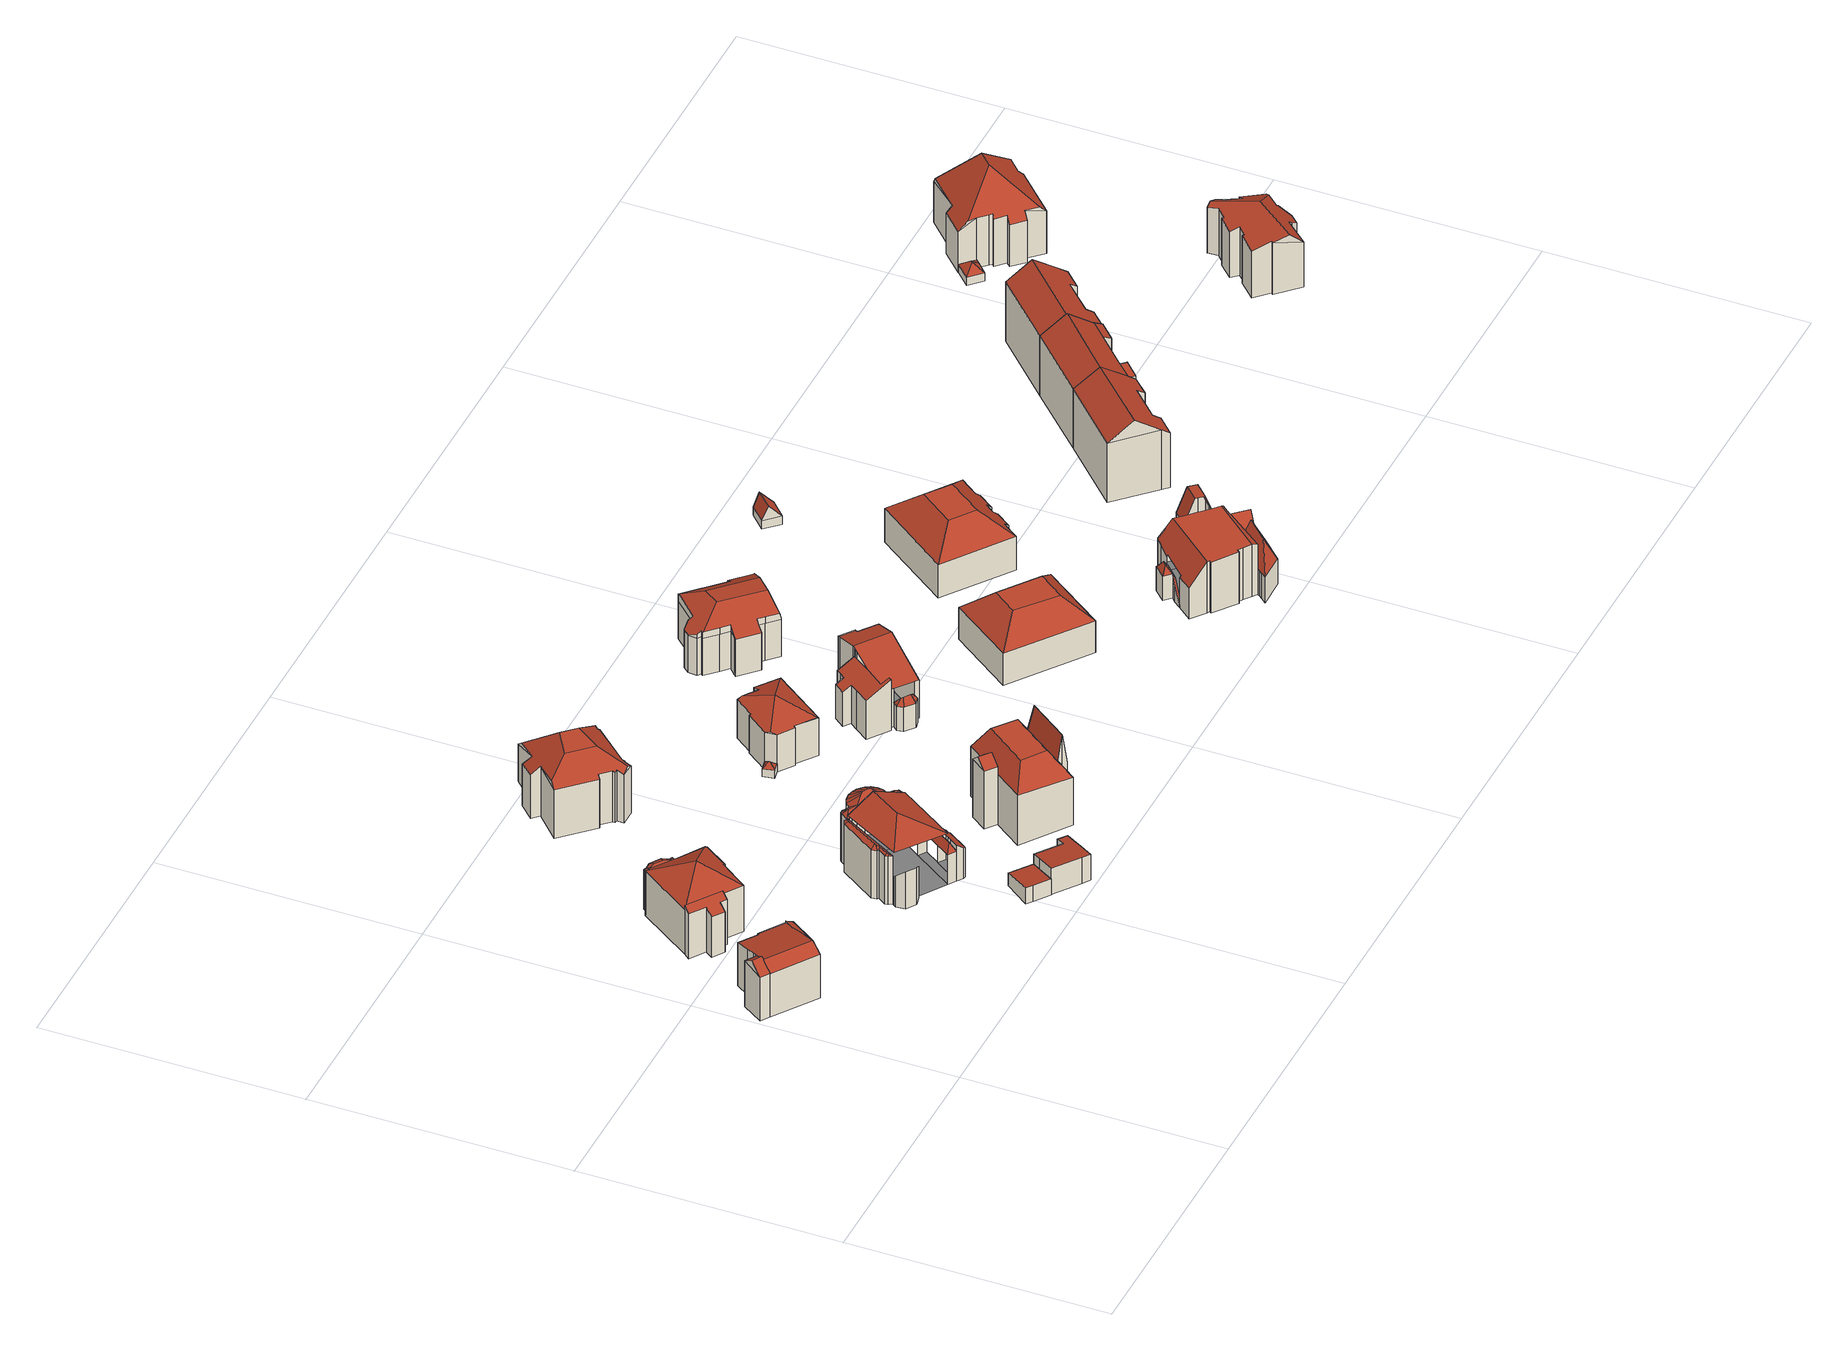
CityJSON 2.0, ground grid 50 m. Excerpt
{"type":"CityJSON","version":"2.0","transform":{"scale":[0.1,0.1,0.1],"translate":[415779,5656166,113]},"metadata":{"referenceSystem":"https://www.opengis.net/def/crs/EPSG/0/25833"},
"CityObjects":{
"building1":{"type":"Building","attributes":{"Gemeindeschluessel":14612000,"Geometrietyp2DReferenz":"3000","function":"31001_9998","roofType":"9999"},"children":["building1-1","building1-2","building1-3"]},
"building1-1":{"type":"BuildingPart","attributes":{"Dachtyp_tdc":"tdcPolyFlatRoof","Dachneigung":28.29,"QualitaetDacherkennung":39,"Geometrietyp2DReferenz":"3000","measuredHeight":9.57,"roofType":"2100"},"parents":["building1"],"geometry":[{"type":"MultiSurface","lod":"2","boundaries":[[[0,1,2,3]],[[4,5,6,7,8]],[[5,0,3,6]],[[5,4,9,1,0]],[[3,2,7,6]]],"semantics":{"surfaces":[{"type":"WallSurface"},{"type":"RoofSurface"},{"type":"GroundSurface"}],"values":[0,0,0,1,2]}}]},
"building1-2":{"type":"BuildingPart","attributes":{"Dachtyp_tdc":"tdcGableRoof","Dachneigung":11.86,"QualitaetDacherkennung":30,"Geometrietyp2DReferenz":"3000","measuredHeight":10.95,"roofType":"3100"},"parents":["building1"],"geometry":[{"type":"MultiSurface","lod":"2","boundaries":[[[10,11,12,13,14]],[[11,15,16,12]],[[15,17,18,16]],[[17,19,20,18]],[[19,21,22,20]],[[21,8,7,22]],[[23,2,1]],[[23,24,25,2]],[[24,26,27,25]],[[26,28,29,27]],[[24,23,9,8,21,19,17,15,11,10,30,31]],[[31,32,33,28,26,24]],[[34,13,12,16,18,20,22,7,2,25,27,29]]],"semantics":{"surfaces":[{"type":"WallSurface"},{"type":"RoofSurface"},{"type":"GroundSurface"}],"values":[0,0,0,0,0,0,0,0,0,0,1,1,2]}}]},
"building1-3":{"type":"BuildingPart","attributes":{"Dachtyp_tdc":"tdcGableRoof","Dachneigung":32.99,"QualitaetDacherkennung":59,"Geometrietyp2DReferenz":"3000","measuredHeight":11.28,"roofType":"3100"},"parents":["building1"],"geometry":[{"type":"MultiSurface","lod":"2","boundaries":[[[35,36,37]],[[36,38,32,31,39,37]],[[14,35,37,39,30]],[[29,40,41,13,34]],[[38,36,40,29,28]],[[36,35,41,40]],[[35,14,13,41]]],"semantics":{"surfaces":[{"type":"WallSurface"},{"type":"RoofSurface"},{"type":"GroundSurface"}],"values":[0,1,1,2,0,0,0]}}]},
"building2":{"type":"Building","attributes":{"Gemeindeschluessel":14612000,"Geometrietyp2DReferenz":"3000","function":"31001_9998","roofType":"9999"},"children":["building2-1","building2-2","building2-3"]},
"building2-1":{"type":"BuildingPart","attributes":{"Dachtyp_tdc":"tdcTentRoof","Dachneigung":30.8,"QualitaetDacherkennung":64,"Geometrietyp2DReferenz":"3000","measuredHeight":13.39,"roofType":"3500"},"parents":["building2"],"geometry":[{"type":"MultiSurface","lod":"2","boundaries":[[[42,43,44,45]],[[43,46,47,44]],[[48,49,50]],[[48,51,52,49]],[[51,53,54,52]],[[53,55,56,54]],[[55,57,58,56]],[[57,59,60,58]],[[59,61,62,60]],[[63,42,45,64]],[[42,63,65]],[[51,48,46,43,42,65]],[[59,57,55,53,51,65]],[[63,61,59,65]],[[45,44,49,52,54,56,58,60,62,64]]],"semantics":{"surfaces":[{"type":"WallSurface"},{"type":"RoofSurface"},{"type":"GroundSurface"}],"values":[0,0,0,0,0,0,0,0,0,0,1,1,1,1,2]}}]},
"building2-2":{"type":"BuildingPart","attributes":{"Dachtyp_tdc":"tdcFreeFormRoof","Dachneigung":26.33,"QualitaetDacherkennung":33,"Geometrietyp2DReferenz":"3000","measuredHeight":9.33,"roofType":"5000"},"parents":["building2"],"geometry":[{"type":"MultiSurface","lod":"2","boundaries":[[[47,66,67,44]],[[66,68,69,67]],[[68,70,71,69]],[[70,72,73,71]],[[72,74,75,73]],[[74,76,77,75]],[[76,78,79,77]],[[78,80,81,79]],[[80,50,49,81]],[[78,76,82,83]],[[76,74,84,82]],[[74,72,70,85,84]],[[70,68,66,85]],[[66,47,85]],[[47,50,86,83,82,84,85]],[[50,80,86]],[[80,78,83,86]],[[44,67,69,71,73,75,77,79,81,49]]],"semantics":{"surfaces":[{"type":"WallSurface"},{"type":"RoofSurface"},{"type":"GroundSurface"}],"values":[0,0,0,0,0,0,0,0,0,1,1,1,1,1,1,1,1,2]}}]},
"building2-3":{"type":"BuildingPart","attributes":{"Dachtyp_tdc":"tdcPolyFlatRoof","Dachneigung":29.77,"QualitaetDacherkennung":48,"Geometrietyp2DReferenz":"3000","measuredHeight":10.54,"roofType":"2100"},"parents":["building2"],"geometry":[{"type":"MultiSurface","lod":"2","boundaries":[[[87,88,89,62,61]],[[88,90,91,89]],[[90,92,93,91]],[[92,94,95,93]],[[94,96,97,95]],[[96,98,99,97]],[[98,100,63,64,99]],[[98,96,94,92,90,88,87,100]],[[64,62,89,91,93,95,97,99]]],"semantics":{"surfaces":[{"type":"WallSurface"},{"type":"RoofSurface"},{"type":"GroundSurface"}],"values":[0,0,0,0,0,0,0,1,2]}}]},
"building3":{"type":"Building","attributes":{"Dachtyp_tdc":"tdcPolyFlatRoof","Gemeindeschluessel":14612000,"Dachneigung":7,"QualitaetDacherkennung":51,"Geometrietyp2DReferenz":"3000","measuredHeight":3.44,"function":"31001_9998","roofType":"2100"},"geometry":[{"type":"Solid","lod":"2","boundaries":[[[[101,102,103,104]],[[102,105,106,103]],[[105,107,108,106]],[[107,109,110,108]],[[109,111,112,110]],[[111,101,104,112]],[[111,109,107,105,102,101]],[[104,103,106,108,110,112]]]],"semantics":{"surfaces":[{"type":"WallSurface"},{"type":"RoofSurface"},{"type":"GroundSurface"}],"values":[[0,0,0,0,0,0,1,2]]}}]},
"building4":{"type":"Building","attributes":{"Gemeindeschluessel":14612000,"Geometrietyp2DReferenz":"3000","function":"31001_9998","roofType":"9999"},"children":["building4-1","building4-2","building4-3","building4-4","building4-5"]},
"building4-1":{"type":"BuildingPart","attributes":{"Dachtyp_tdc":"tdcHipAndGableRoof","Dachneigung":26.79,"QualitaetDacherkennung":44,"Geometrietyp2DReferenz":"3000","measuredHeight":14.14,"roofType":"5000"},"parents":["building4"],"geometry":[{"type":"MultiSurface","lod":"2","boundaries":[[[113,114,115]],[[116,117,118]],[[114,116,118,115]],[[117,113,115,118]],[[119,120,121,122,123,124,125]]],"semantics":{"surfaces":[{"type":"RoofSurface"},{"type":"WallSurface"},{"type":"GroundSurface"}],"values":[0,1,0,0,2]}}]},
"building4-2":{"type":"BuildingPart","attributes":{"Dachtyp_tdc":"tdcPolyFlatRoof","Dachneigung":42.82,"QualitaetDacherkennung":23,"Geometrietyp2DReferenz":"3000","measuredHeight":8.02,"roofType":"2100"},"parents":["building4"],"geometry":[{"type":"MultiSurface","lod":"2","boundaries":[[[126,127,128,129]],[[127,130,123,128]],[[131,132,133,122]],[[132,134,135,133]],[[134,126,129,135]],[[134,132,131,130,127,126]],[[129,128,123,122,133,135]]],"semantics":{"surfaces":[{"type":"WallSurface"},{"type":"RoofSurface"},{"type":"GroundSurface"}],"values":[0,0,0,0,0,1,2]}}]},
"building4-3":{"type":"BuildingPart","attributes":{"Dachtyp_tdc":"tdcFreeFormRoof","Dachneigung":30.92,"QualitaetDacherkennung":14,"Geometrietyp2DReferenz":"3000","measuredHeight":12.22,"roofType":"5000"},"parents":["building4"],"geometry":[{"type":"MultiSurface","lod":"2","boundaries":[[[136,137,138,139]],[[137,140,141,138]],[[140,142,143,141]],[[142,144,145,143]],[[144,146,147,145]],[[146,148,149,147]],[[148,150,151,149]],[[150,152,153,151]],[[152,154,155,153]],[[154,156,157,155]],[[156,158,159,157]],[[158,160,161,159]],[[160,162,163,161]],[[162,164,165,163]],[[164,166,167,165]],[[166,168,169,167]],[[168,170,119,169]],[[171,172,173,124]],[[172,174,175,173]],[[174,176,177,175]],[[176,178,179,177]],[[178,180,181,179]],[[180,182,183,181]],[[182,184,185,183]],[[184,186,187,185]],[[186,188,189,187]],[[188,136,139,189]],[[190,191,186,184]],[[192,193,180,178]],[[194,192,178,176]],[[195,194,176,174]],[[196,195,174,172]],[[196,172,171]],[[197,191,190,198,193,192,194,195,196,171,199]],[[200,201,202,203,204,205,206,207,208,209,210,211,212,213,214,197,199,170]],[[200,170,168]],[[201,200,168,166]],[[202,201,166,164]],[[203,202,164,162]],[[204,203,162,160]],[[205,204,160,158]],[[206,205,158,156]],[[207,206,156,154]],[[208,207,154,152]],[[209,208,152,150]],[[210,209,150,148]],[[211,210,148,146]],[[212,211,146,144]],[[213,212,144,142]],[[142,215,137,216,214,213]],[[217,216,137,136]],[[217,136,188]],[[191,197,214,216,217,188,186]],[[137,215,140]],[[140,215,142]],[[139,138,141,143,145,147,149,151,153,155,157,159,161,163,165,167,169,119,125,124,173,175,177,179,181,183,185,187,189]],[[198,190,184,182]],[[193,198,182,180]]],"semantics":{"surfaces":[{"type":"WallSurface"},{"type":"RoofSurface"},{"type":"GroundSurface"}],"values":[0,0,0,0,0,0,0,0,0,0,0,0,0,0,0,0,0,0,0,0,0,0,0,0,0,0,0,1,1,1,1,1,1,1,1,1,1,1,1,1,1,1,1,1,1,1,1,1,1,1,1,1,1,0,0,2,1,1]}}]},
"building4-4":{"type":"BuildingPart","attributes":{"Dachtyp_tdc":"tdcPolyFlatRoof","Dachneigung":39.74,"QualitaetDacherkennung":52,"Geometrietyp2DReferenz":"3000","measuredHeight":7.76,"roofType":"2100"},"parents":["building4"],"geometry":[{"type":"MultiSurface","lod":"2","boundaries":[[[218,219,220,221]],[[219,222,223,220]],[[222,224,225,226,223]],[[227,228,229,230,231]],[[228,232,233,229]],[[232,234,235,233]],[[234,218,221,235]],[[234,232,228,227,224,222,219,218]],[[221,220,223,226,230,229,233,235]]],"semantics":{"surfaces":[{"type":"WallSurface"},{"type":"RoofSurface"},{"type":"GroundSurface"}],"values":[0,0,0,0,0,0,0,1,2]}}]},
"building4-5":{"type":"BuildingPart","attributes":{"Dachtyp_tdc":"tdcFreeFormRoof","Dachneigung":59.86,"QualitaetDacherkennung":25,"Geometrietyp2DReferenz":"3000","measuredHeight":8.09,"roofType":"5000"},"parents":["building4"],"geometry":[{"type":"MultiSurface","lod":"2","boundaries":[[[120,236,230,226,121]],[[237,238,236,120]],[[225,239,121,226]],[[240,239,225]],[[241,240,225,231,238]],[[241,238,237]],[[240,241,237,239]]],"semantics":{"surfaces":[{"type":"GroundSurface"},{"type":"WallSurface"},{"type":"RoofSurface"}],"values":[0,1,1,2,2,2,2]}}]},
"building5":{"type":"Building","attributes":{"Dachtyp_tdc":"tdcPolyFlatRoof","Gemeindeschluessel":14612000,"Dachneigung":8.5,"QualitaetDacherkennung":60,"Geometrietyp2DReferenz":"3000","measuredHeight":5.65,"function":"31001_9998","roofType":"2100"},"geometry":[{"type":"Solid","lod":"2","boundaries":[[[[242,243,244,245]],[[243,246,247,244]],[[246,248,249,247]],[[248,250,251,249]],[[250,252,253,251]],[[252,254,255,253]],[[254,256,257,255]],[[256,258,259,257]],[[258,260,261,259]],[[260,242,245,261]],[[260,258,256,254,252,250,248,246,243,242]],[[245,244,247,249,251,253,255,257,259,261]]]],"semantics":{"surfaces":[{"type":"WallSurface"},{"type":"RoofSurface"},{"type":"GroundSurface"}],"values":[[0,0,0,0,0,0,0,0,0,0,1,2]]}}]},
"building6":{"type":"Building","attributes":{"Dachtyp_tdc":"tdcFreeFormRoof","Gemeindeschluessel":14612000,"Dachneigung":42.47,"QualitaetDacherkennung":33,"Geometrietyp2DReferenz":"3000","measuredHeight":13.65,"function":"31001_9998","roofType":"5000"},"geometry":[{"type":"Solid","lod":"2","boundaries":[[[[262,263,264,265]],[[263,266,267,264]],[[266,268,269,267]],[[268,270,271,269]],[[270,272,273,271]],[[274,275,276,277]],[[275,278,279,276]],[[278,280,281,279]],[[280,262,265,281]],[[282,283,284,285,286,287,288,289]],[[275,274,290,291,292,282,289,293,294,278]],[[262,280,294,293,295,296,272,270,268,266,263]],[[288,287,297,298,299,300,296,295]],[[293,289,288,295]],[[292,283,282]],[[280,278,294]],[[286,297,287]],[[300,272,296]],[[265,264,267,269,271,273,301,302,303,304,305,306,307,308,309,310,311,277,276,279,281]],[[291,290,311,310]],[[290,274,277,311]],[[272,300,301,273]],[[300,299,302,301]],[[299,298,303,302]],[[298,297,304,303]],[[297,286,305,304]],[[286,285,306,305]],[[285,284,307,306]],[[284,283,308,307]],[[283,292,309,308]],[[292,291,310,309]]]],"semantics":{"surfaces":[{"type":"WallSurface"},{"type":"RoofSurface"},{"type":"GroundSurface"}],"values":[[0,0,0,0,0,0,0,0,0,1,1,1,1,1,0,0,0,0,2,0,0,0,0,0,0,0,0,0,0,0,0]]}}]},
"building7":{"type":"Building","attributes":{"Gemeindeschluessel":14612000,"Geometrietyp2DReferenz":"3000","function":"31001_9998","roofType":"9999"},"children":["building7-1","building7-2","building7-3"]},
"building7-1":{"type":"BuildingPart","attributes":{"Dachtyp_tdc":"tdcCutTentRoof","Dachneigung":56.62,"QualitaetDacherkennung":54,"Geometrietyp2DReferenz":"3000","measuredHeight":14.99,"roofType":"9999"},"parents":["building7"],"geometry":[{"type":"MultiSurface","lod":"2","boundaries":[[[312,313,314,315]],[[313,316,314]],[[317,318,319,320,321]],[[318,322,323,319]],[[322,324,325,323]],[[324,326,325]],[[327,328,329,330]],[[328,331,332,329]],[[331,333,334,332]],[[333,312,315,334]],[[318,317,313,335,336]],[[322,318,336,337]],[[328,327,326,324,322,337,338]],[[313,312,333,331,328,338,335]],[[338,337,336,335]],[[315,314,320,319,323,325,330,329,332,334]]],"semantics":{"surfaces":[{"type":"WallSurface"},{"type":"RoofSurface"},{"type":"GroundSurface"}],"values":[0,0,0,0,0,0,0,0,0,0,1,1,1,1,1,2]}}]},
"building7-2":{"type":"BuildingPart","attributes":{"Dachtyp_tdc":"tdcGableRoof","Dachneigung":39.92,"QualitaetDacherkennung":49,"Geometrietyp2DReferenz":"3000","measuredHeight":14.2,"roofType":"3100"},"parents":["building7"],"geometry":[{"type":"MultiSurface","lod":"2","boundaries":[[[339,340,341,342]],[[340,343,330,341]],[[343,327,330]],[[344,339,342,325,326]],[[344,345,346,339]],[[347,346,345,348]],[[343,348,345,344]],[[340,347,348,343]],[[339,346,347,340]],[[342,341,330,325]]],"semantics":{"surfaces":[{"type":"WallSurface"},{"type":"RoofSurface"},{"type":"GroundSurface"}],"values":[0,0,0,0,1,1,0,0,0,2]}}]},
"building7-3":{"type":"BuildingPart","attributes":{"Dachtyp_tdc":"tdcFreeFormRoof","Dachneigung":81.2,"QualitaetDacherkennung":22,"Geometrietyp2DReferenz":"3000","measuredHeight":15.5,"roofType":"5000"},"parents":["building7"],"geometry":[{"type":"MultiSurface","lod":"2","boundaries":[[[349,350,351,314]],[[350,352,353,351]],[[352,354,355,353]],[[354,356,357,355]],[[356,321,320,357]],[[316,349,314]],[[356,354,352,350,358]],[[350,349,316,358]],[[316,321,356,358]],[[351,353,355,357,320,314]]],"semantics":{"surfaces":[{"type":"WallSurface"},{"type":"RoofSurface"},{"type":"GroundSurface"}],"values":[0,0,0,0,0,0,1,1,1,2]}}]},
"building8":{"type":"Building","attributes":{"Dachtyp_tdc":"tdcFreeFormRoof","Gemeindeschluessel":14612000,"Dachneigung":44.51,"QualitaetDacherkennung":24,"Geometrietyp2DReferenz":"3000","measuredHeight":2.74,"function":"31001_9998","roofType":"5000"},"geometry":[{"type":"Solid","lod":"2","boundaries":[[[[359,360,361,362]],[[360,363,364,361]],[[363,365,366,364]],[[365,359,362,366]],[[367,368,365,363]],[[367,363,360]],[[368,367,360,359]],[[368,359,365]],[[362,361,364,366]]]],"semantics":{"surfaces":[{"type":"WallSurface"},{"type":"RoofSurface"},{"type":"GroundSurface"}],"values":[[0,0,0,0,1,1,1,1,2]]}}]},
"building9":{"type":"Building","attributes":{"Dachtyp_tdc":"tdcFreeFormRoof","Gemeindeschluessel":14612000,"Dachneigung":28.32,"QualitaetDacherkennung":53,"Geometrietyp2DReferenz":"3000","measuredHeight":10.77,"function":"31001_9998","roofType":"5000"},"geometry":[{"type":"Solid","lod":"2","boundaries":[[[[369,370,371,372]],[[370,373,374,371]],[[373,375,376,374]],[[375,377,378,376]],[[377,379,380,378]],[[379,381,382,380]],[[381,383,384,382]],[[383,385,386,384]],[[385,387,388,386]],[[387,389,390,388]],[[389,391,392,390]],[[391,393,394,392]],[[393,395,396,394]],[[395,369,372,396]],[[389,387,397,398]],[[391,398,397,399,395,393]],[[397,400,375,373,370,369,399]],[[387,385,383,381,379,377,400,397]],[[369,395,399]],[[377,375,400]],[[391,389,398]],[[372,371,374,376,378,380,382,384,386,388,390,392,394,396]]]],"semantics":{"surfaces":[{"type":"WallSurface"},{"type":"RoofSurface"},{"type":"GroundSurface"}],"values":[[0,0,0,0,0,0,0,0,0,0,0,0,0,0,1,1,1,1,0,0,0,2]]}}]},
"building10":{"type":"Building","attributes":{"Gemeindeschluessel":14612000,"Geometrietyp2DReferenz":"3000","function":"31001_9998","roofType":"9999"},"children":["building10-1","building10-2","building10-3"]},
"building10-1":{"type":"BuildingPart","attributes":{"Dachtyp_tdc":"tdcPolyFlatRoof","Dachneigung":27.63,"QualitaetDacherkennung":41,"Geometrietyp2DReferenz":"3000","measuredHeight":10.95,"roofType":"2100"},"parents":["building10"],"geometry":[{"type":"MultiSurface","lod":"2","boundaries":[[[401,402,403,404,405]],[[402,406,407,403]],[[406,408,409,407]],[[408,410,411,409]],[[410,412,413,411]],[[412,414,415,413]],[[414,416,417,415]],[[416,418,419,417]],[[418,420,421,419]],[[420,422,423,421]],[[422,424,425,423]],[[422,420,418,416,414,412,410,408,406,402,401,426,427,424]],[[425,428,404,403,407,409,411,413,415,417,419,421,423]]],"semantics":{"surfaces":[{"type":"WallSurface"},{"type":"RoofSurface"},{"type":"GroundSurface"}],"values":[0,0,0,0,0,0,0,0,0,0,0,1,2]}}]},
"building10-2":{"type":"BuildingPart","attributes":{"Dachtyp_tdc":"tdcGableRoof","Dachneigung":22.98,"QualitaetDacherkennung":24,"Geometrietyp2DReferenz":"3000","measuredHeight":12.2,"roofType":"3100"},"parents":["building10"],"geometry":[{"type":"MultiSurface","lod":"2","boundaries":[[[429,430,431,425,424]],[[430,432,433,431]],[[432,434,435,433]],[[434,436,437,435]],[[436,438,439,437]],[[438,440,441,439]],[[440,442,443,441]],[[442,444,445,443]],[[444,446,447,445]],[[446,448,447]],[[442,440,438,436,434,432,430]],[[430,429,427,449,405,450,446,444,442]],[[451,404,428,425,431,433,435,437,439,441,443,445,447]],[[450,405,404,451,452]]],"semantics":{"surfaces":[{"type":"WallSurface"},{"type":"RoofSurface"},{"type":"GroundSurface"}],"values":[0,0,0,0,0,0,0,0,0,0,1,1,2,0]}}]},
"building10-3":{"type":"BuildingPart","attributes":{"Dachtyp_tdc":"tdcFreeFormRoof","Dachneigung":54.37,"QualitaetDacherkennung":12,"Geometrietyp2DReferenz":"3000","measuredHeight":6.66,"roofType":"5000"},"parents":["building10"],"geometry":[{"type":"MultiSurface","lod":"2","boundaries":[[[448,453,454,447]],[[453,455,456,454]],[[455,457,458,456]],[[457,459,460,458]],[[459,452,451,460]],[[461,452,459]],[[462,461,459,457]],[[463,462,457,455]],[[464,463,455,453]],[[464,453,448]],[[461,462,463,464,448,452]],[[447,454,456,458,460,451]]],"semantics":{"surfaces":[{"type":"WallSurface"},{"type":"RoofSurface"},{"type":"GroundSurface"}],"values":[0,0,0,0,0,1,1,1,1,1,1,2]}}]},
"building11":{"type":"Building","attributes":{"Dachtyp_tdc":"tdcFreeFormRoof","Gemeindeschluessel":14612000,"Dachneigung":30.49,"QualitaetDacherkennung":54,"Geometrietyp2DReferenz":"3000","measuredHeight":11.8,"function":"31001_9998","roofType":"5000"},"geometry":[{"type":"Solid","lod":"2","boundaries":[[[[465,466,467,468]],[[469,470,471,472]],[[468,467,473,470,469]],[[474,475,476,477,478,479,480,481,482,483,484,485,486,487,488,489,490,491,492,493,494,495,496]],[[497,498,475,474]],[[498,499,476,475]],[[499,500,477,476]],[[500,501,478,477]],[[501,502,479,478]],[[502,503,480,479]],[[503,504,481,480]],[[504,505,482,481]],[[505,506,483,482]],[[506,507,484,483]],[[507,508,485,484]],[[508,465,486,485]],[[465,468,487,486]],[[468,469,488,487]],[[469,472,489,488]],[[472,509,490,489]],[[509,510,491,490]],[[510,511,492,491]],[[511,512,493,492]],[[512,513,494,493]],[[513,514,495,494]],[[514,515,496,495]],[[515,497,474,496]],[[467,466,516,517,518,519,520,473]],[[471,470,473,520,521,522,523,524]],[[525,526,527,522,521,528,529,530,531,532,515,514]],[[518,533,534,535,536,537,538,539,529,528,519]],[[521,520,519,528]],[[500,539,538,501]],[[499,530,529,539,500]],[[501,538,537,502]],[[502,537,536,503]],[[503,536,535,504]],[[504,535,534,505]],[[505,534,533,506]],[[506,533,518,517,507]],[[497,532,531,498]],[[515,532,497]],[[498,531,530,499]],[[511,527,526,512]],[[510,523,522,527,511]],[[512,526,525,513]],[[513,525,514]],[[509,524,523,510]],[[472,471,524,509]],[[507,517,516,508]],[[508,516,466,465]]]],"semantics":{"surfaces":[{"type":"WallSurface"},{"type":"GroundSurface"},{"type":"RoofSurface"}],"values":[[0,0,0,1,0,0,0,0,0,0,0,0,0,0,0,0,0,0,0,0,0,0,0,0,0,0,0,2,2,2,2,2,0,0,0,0,0,0,0,0,0,0,0,0,0,0,0,0,0,0,0]]}}]},
"building12":{"type":"Building","attributes":{"Dachtyp_tdc":"tdcCutTentRoof","Gemeindeschluessel":14612000,"Dachneigung":44.7,"QualitaetDacherkennung":74,"Geometrietyp2DReferenz":"3000","measuredHeight":11.44,"function":"31001_9998","roofType":"9999"},"geometry":[{"type":"Solid","lod":"2","boundaries":[[[[540,541,542,543]],[[541,544,545,542]],[[544,546,547,545]],[[546,540,543,547]],[[541,540,548,549]],[[544,541,549,550]],[[546,544,550,551]],[[540,546,551,548]],[[551,550,549,548]],[[543,542,545,547]]]],"semantics":{"surfaces":[{"type":"WallSurface"},{"type":"RoofSurface"},{"type":"GroundSurface"}],"values":[[0,0,0,0,1,1,1,1,1,2]]}}]},
"building13":{"type":"Building","attributes":{"Gemeindeschluessel":14612000,"Geometrietyp2DReferenz":"3000","function":"31001_9998","roofType":"9999"},"children":["building13-1","building13-2","building13-3","building13-4","building13-5","building13-6"]},
"building13-1":{"type":"BuildingPart","attributes":{"Dachtyp_tdc":"tdcFreeFormRoof","Dachneigung":58.84,"QualitaetDacherkennung":11,"Geometrietyp2DReferenz":"3000","measuredHeight":6.74,"roofType":"5000"},"parents":["building13"],"geometry":[{"type":"MultiSurface","lod":"2","boundaries":[[[552,553,554,555]],[[553,556,557,554]],[[556,558,559,557]],[[558,560,561,559]],[[560,562,563,561]],[[562,564,565,563]],[[564,566,567,565]],[[566,564,562,568]],[[562,560,569,568]],[[560,558,569]],[[558,556,553,552,570]],[[558,570,571,566,568,569]],[[572,555,554,557,559,561,563,565,567,573]]],"semantics":{"surfaces":[{"type":"WallSurface"},{"type":"RoofSurface"},{"type":"GroundSurface"}],"values":[0,0,0,0,0,0,0,1,1,1,1,1,2]}}]},
"building13-2":{"type":"BuildingPart","attributes":{"Dachtyp_tdc":"tdcCutGableRoof","Dachneigung":2.07,"QualitaetDacherkennung":43,"Geometrietyp2DReferenz":"3000","measuredHeight":11.25,"roofType":"9999"},"parents":["building13"],"geometry":[{"type":"MultiSurface","lod":"2","boundaries":[[[574,575,576,577,578]],[[575,579,580,576]],[[579,581,582,580]],[[581,583,584,582]],[[583,585,586,584]],[[585,587,588,586]],[[587,589,590,588]],[[589,591,592,590]],[[591,593,554,592]],[[593,594,552,555,554]],[[595,596,597,567]],[[596,598,599,597]],[[598,600,601,599]],[[600,602,601]],[[603,600,598,596,595,604,594,593,591,589]],[[575,574,605,606,607,608]],[[589,587,585,583,581,579,575,608,609,610,611,612,613,603]],[[614,615,616,577,576,580,582,584,586,588,590,592,554,555,572,573,567,597,599,601,617,618,619,620,621]]],"semantics":{"surfaces":[{"type":"WallSurface"},{"type":"RoofSurface"},{"type":"GroundSurface"}],"values":[0,0,0,0,0,0,0,0,0,0,0,0,0,0,1,1,1,2]}}]},
"building13-3":{"type":"BuildingPart","attributes":{"Dachtyp_tdc":"tdcPolyFlatRoof","Dachneigung":35.88,"QualitaetDacherkennung":21,"Geometrietyp2DReferenz":"3000","measuredHeight":7.26,"roofType":"2100"},"parents":["building13"],"geometry":[{"type":"MultiSurface","lod":"2","boundaries":[[[602,622,623,601]],[[622,624,625,623]],[[626,624,622,602,627]],[[601,623,625,618,617]]],"semantics":{"surfaces":[{"type":"WallSurface"},{"type":"RoofSurface"},{"type":"GroundSurface"}],"values":[0,0,1,2]}}]},
"building13-4":{"type":"BuildingPart","attributes":{"Dachtyp_tdc":"tdcCutGableRoof","Dachneigung":69.17,"QualitaetDacherkennung":43,"Geometrietyp2DReferenz":"3000","measuredHeight":14.21,"roofType":"9999"},"parents":["building13"],"geometry":[{"type":"MultiSurface","lod":"2","boundaries":[[[628,629,630,625,624]],[[629,631,632,630]],[[631,633,634,632]],[[633,635,636,634]],[[637,609,638,639,640,641,642,643,635,633]],[[631,629,628,644,612,645]],[[633,631,645,637]],[[636,646,647,648,649,614,621,620,619,618,625,630,632,634]],[[635,643,646,636]],[[643,642,647,646]],[[642,641,648,647]],[[641,640,649,648]],[[640,639,614,649]]],"semantics":{"surfaces":[{"type":"WallSurface"},{"type":"RoofSurface"},{"type":"GroundSurface"}],"values":[0,0,0,0,1,1,1,2,0,0,0,0,0]}}]},
"building13-5":{"type":"BuildingPart","attributes":{"Dachtyp_tdc":"tdcGableRoof","Dachneigung":54.92,"QualitaetDacherkennung":46,"Geometrietyp2DReferenz":"3000","measuredHeight":11.06,"roofType":"3100"},"parents":["building13"],"geometry":[{"type":"MultiSurface","lod":"2","boundaries":[[[650,651,652,653]],[[651,654,655,652]],[[654,656,657,655]],[[656,658,659,657]],[[658,660,661,659]],[[660,662,663,661]],[[664,665,649,614]],[[665,650,653,649]],[[605,666,667,668,662,660]],[[660,658,656,654,651,650,665,664,606,605]],[[653,652,655,657,659,661,663,669,616,615,614,649]]],"semantics":{"surfaces":[{"type":"WallSurface"},{"type":"RoofSurface"},{"type":"GroundSurface"}],"values":[0,0,0,0,0,0,0,0,1,1,2]}}]},
"building13-6":{"type":"BuildingPart","attributes":{"Dachtyp_tdc":"tdcFreeFormRoof","Dachneigung":62.76,"QualitaetDacherkennung":11,"Geometrietyp2DReferenz":"3000","measuredHeight":9.9,"roofType":"5000"},"parents":["building13"],"geometry":[{"type":"MultiSurface","lod":"2","boundaries":[[[670,671,672,673]],[[671,674,675,672]],[[674,676,677,675]],[[676,578,577,677]],[[678,679,680,663,662]],[[679,670,673,680]],[[681,667,682,578,676,674,671,683]],[[671,670,683]],[[670,679,678,681,683]],[[673,672,675,677,577,616,669,663,680]]],"semantics":{"surfaces":[{"type":"WallSurface"},{"type":"RoofSurface"},{"type":"GroundSurface"}],"values":[0,0,0,0,0,0,1,1,1,2]}}]},
"building14":{"type":"Building","attributes":{"Dachtyp_tdc":"tdcCutTentRoof","Gemeindeschluessel":14612000,"Dachneigung":41.71,"QualitaetDacherkennung":53,"Geometrietyp2DReferenz":"3000","measuredHeight":11.57,"function":"31001_9998","roofType":"9999"},"geometry":[{"type":"Solid","lod":"2","boundaries":[[[[684,685,686,687]],[[685,688,689,686]],[[688,690,691,689]],[[690,692,693,691]],[[692,694,695,693]],[[694,696,697,695]],[[696,698,699,697]],[[698,700,701,699]],[[700,702,703,701]],[[702,704,705,703]],[[704,706,707,705]],[[706,684,687,707]],[[684,706,708,709]],[[685,684,709,710]],[[704,702,700,698,696,694,692,690,688,685,710,711]],[[706,704,711,708]],[[711,710,709,708]],[[687,686,689,691,693,695,697,699,701,703,705,707]]]],"semantics":{"surfaces":[{"type":"WallSurface"},{"type":"RoofSurface"},{"type":"GroundSurface"}],"values":[[0,0,0,0,0,0,0,0,0,0,0,0,1,1,1,1,1,2]]}}]},
"building15":{"type":"Building","attributes":{"Dachtyp_tdc":"tdcGableRoof","Gemeindeschluessel":14612000,"Dachneigung":47.18,"QualitaetDacherkennung":12,"Geometrietyp2DReferenz":"3000","measuredHeight":4.56,"function":"31001_9998","roofType":"3100"},"geometry":[{"type":"Solid","lod":"2","boundaries":[[[[712,713,714,715]],[[713,716,717,714]],[[716,718,719,717]],[[718,712,715,719]],[[716,713,720]],[[712,718,721]],[[713,712,721,720]],[[718,716,720,721]],[[715,714,717,719]]]],"semantics":{"surfaces":[{"type":"WallSurface"},{"type":"RoofSurface"},{"type":"GroundSurface"}],"values":[[0,0,0,0,0,0,1,1,2]]}}]},
"building16":{"type":"Building","attributes":{"Dachtyp_tdc":"tdcFreeFormRoof","Gemeindeschluessel":14612000,"Dachneigung":34.33,"QualitaetDacherkennung":74,"Geometrietyp2DReferenz":"3000","measuredHeight":16.24,"function":"31001_9998","roofType":"5000"},"geometry":[{"type":"Solid","lod":"2","boundaries":[[[[722,723,724,725]],[[723,726,727,724]],[[726,728,729,727]],[[728,730,731,729]],[[730,732,733,731]],[[732,734,735,733]],[[734,736,737,735]],[[736,738,739,737]],[[738,740,741,739]],[[740,722,725,741]],[[738,736,734,742,743,728,726,723,722,740]],[[743,742,732,730]],[[730,728,743]],[[734,732,742]],[[725,724,727,729,731,733,735,737,739,741]]]],"semantics":{"surfaces":[{"type":"WallSurface"},{"type":"RoofSurface"},{"type":"GroundSurface"}],"values":[[0,0,0,0,0,0,0,0,0,0,1,1,0,0,2]]}}]},
"building17":{"type":"Building","attributes":{"Gemeindeschluessel":14612000,"Geometrietyp2DReferenz":"3000","function":"31001_9998","roofType":"9999"},"children":["building17-1","building17-2","building17-3"]},
"building17-1":{"type":"BuildingPart","attributes":{"Dachtyp_tdc":"tdcPolyFlatRoof","Dachneigung":0,"QualitaetDacherkennung":43,"Geometrietyp2DReferenz":"3000","measuredHeight":12.38,"roofType":"1000"},"parents":["building17"],"geometry":[{"type":"MultiSurface","lod":"2","boundaries":[[[744,745,737,746]],[[745,747,735,737]],[[748,744,746,749]],[[748,747,745,744]],[[746,737,735,749]]],"semantics":{"surfaces":[{"type":"WallSurface"},{"type":"RoofSurface"},{"type":"GroundSurface"}],"values":[0,0,0,1,2]}}]},
"building17-2":{"type":"BuildingPart","attributes":{"Dachtyp_tdc":"tdcGableRoof","Dachneigung":35.33,"QualitaetDacherkennung":80,"Geometrietyp2DReferenz":"3000","measuredHeight":16.31,"roofType":"3100"},"parents":["building17"],"geometry":[{"type":"MultiSurface","lod":"2","boundaries":[[[750,751,752,753]],[[754,755,749,756]],[[755,748,749]],[[734,732,733,735,747]],[[732,750,753,733]],[[732,742,757,750]],[[755,754,751,757,742,734]],[[750,757,751]],[[734,742,732]],[[753,752,756,749,735,733]]],"semantics":{"surfaces":[{"type":"WallSurface"},{"type":"RoofSurface"},{"type":"GroundSurface"}],"values":[0,0,0,0,0,1,1,0,0,2]}}]},
"building17-3":{"type":"BuildingPart","attributes":{"Dachtyp_tdc":"tdcPolyFlatRoof","Dachneigung":26.91,"QualitaetDacherkennung":37,"Geometrietyp2DReferenz":"3000","measuredHeight":12.92,"roofType":"2100"},"parents":["building17"],"geometry":[{"type":"MultiSurface","lod":"2","boundaries":[[[758,759,760,752,751]],[[759,761,762,760]],[[761,763,754,756,762]],[[761,759,758,763]],[[756,752,760,762]]],"semantics":{"surfaces":[{"type":"WallSurface"},{"type":"RoofSurface"},{"type":"GroundSurface"}],"values":[0,0,0,1,2]}}]},
"building18":{"type":"Building","attributes":{"Dachtyp_tdc":"tdcFreeFormRoof","Gemeindeschluessel":14612000,"Dachneigung":33.92,"QualitaetDacherkennung":72,"Geometrietyp2DReferenz":"3000","measuredHeight":16.3,"function":"31001_9998","roofType":"5000"},"geometry":[{"type":"Solid","lod":"2","boundaries":[[[[764,765,766,767]],[[765,768,769,766]],[[768,770,771,769]],[[770,772,773,771]],[[772,774,760,773]],[[774,751,752,760]],[[751,750,753,752]],[[750,775,776,753]],[[775,777,778,776]],[[777,764,767,778]],[[779,780,775,750]],[[768,765,764,777,780,779,751,774,772,770]],[[777,775,780]],[[750,751,779]],[[767,766,769,771,773,760,752,753,776,778]]]],"semantics":{"surfaces":[{"type":"WallSurface"},{"type":"RoofSurface"},{"type":"GroundSurface"}],"values":[[0,0,0,0,0,0,0,0,0,0,1,1,0,0,2]]}}]},
"building19":{"type":"Building","attributes":{"Dachtyp_tdc":"tdcFreeFormRoof","Gemeindeschluessel":14612000,"Dachneigung":41.73,"QualitaetDacherkennung":19,"Geometrietyp2DReferenz":"3000","measuredHeight":3.21,"function":"31001_9998","roofType":"5000"},"geometry":[{"type":"Solid","lod":"2","boundaries":[[[[781,782,783,784]],[[782,785,786,783]],[[785,787,788,786]],[[787,789,790,788]],[[789,781,784,790]],[[791,789,787]],[[792,785,782]],[[791,785,792]],[[785,791,787]],[[792,782,781]],[[791,792,781,789]],[[784,783,786,788,790]]]],"semantics":{"surfaces":[{"type":"WallSurface"},{"type":"RoofSurface"},{"type":"GroundSurface"}],"values":[[0,0,0,0,0,1,1,1,1,1,1,2]]}}]},
"building20":{"type":"Building","attributes":{"Dachtyp_tdc":"tdcFreeFormRoof","Gemeindeschluessel":14612000,"Dachneigung":16.65,"QualitaetDacherkennung":11,"Geometrietyp2DReferenz":"3000","measuredHeight":12.1,"function":"31001_9998","roofType":"5000"},"geometry":[{"type":"Solid","lod":"2","boundaries":[[[[793,794,795,796]],[[794,797,798,795]],[[797,799,800,798]],[[799,801,802,800]],[[801,803,804,802]],[[803,805,806,804]],[[805,807,808,806]],[[807,809,810,808]],[[809,811,812,810]],[[811,813,814,812]],[[813,815,816,814]],[[815,817,818,816]],[[817,819,820,818]],[[819,821,822,820]],[[821,823,824,822]],[[823,825,826,824]],[[825,827,828,826]],[[827,829,830,828]],[[829,831,832,830]],[[831,833,834,832]],[[833,835,836,834]],[[835,837,838,836]],[[837,839,840,838]],[[839,793,796,840]],[[841,823,821,819,817,815,813,842,843]],[[809,807,805,803,801,799,797,794,793,839,844,843,842,811]],[[825,841,843,844,837,835,833,831,829,827]],[[813,811,842]],[[839,837,844]],[[796,795,798,800,802,804,806,808,810,812,814,816,818,820,822,824,826,828,830,832,834,836,838,840]],[[825,823,841]]]],"semantics":{"surfaces":[{"type":"WallSurface"},{"type":"RoofSurface"},{"type":"GroundSurface"}],"values":[[0,0,0,0,0,0,0,0,0,0,0,0,0,0,0,0,0,0,0,0,0,0,0,0,1,1,1,0,0,2,0]]}}]},
"building21":{"type":"Building","attributes":{"Dachtyp_tdc":"tdcFreeFormRoof","Gemeindeschluessel":14612000,"Dachneigung":44.19,"QualitaetDacherkennung":42,"Geometrietyp2DReferenz":"3000","measuredHeight":17.14,"function":"31001_9998","roofType":"5000"},"geometry":[{"type":"Solid","lod":"2","boundaries":[[[[845,846,847,848]],[[846,849,850,847]],[[849,851,852,850]],[[851,853,854,852]],[[853,855,856,854]],[[855,857,858,856]],[[857,859,860,858]],[[859,861,862,860]],[[861,863,864,862]],[[863,865,866,864]],[[865,867,868,866]],[[867,869,870,868]],[[869,871,872,870]],[[871,873,874,872]],[[873,875,876,874]],[[875,877,878,876]],[[877,879,880,878]],[[879,881,882,880]],[[881,845,848,882]],[[845,881,879,877,883,884,885,853,851,849,846]],[[886,869,867,865,863,861,887,888]],[[888,884,883,875,873,871,886]],[[884,888,887,859,857,855,885]],[[861,859,887]],[[855,853,885]],[[877,875,883]],[[871,869,886]],[[848,847,850,852,854,856,858,860,862,864,866,868,870,872,874,876,878,880,882]]]],"semantics":{"surfaces":[{"type":"WallSurface"},{"type":"RoofSurface"},{"type":"GroundSurface"}],"values":[[0,0,0,0,0,0,0,0,0,0,0,0,0,0,0,0,0,0,0,1,1,1,1,0,0,0,0,2]]}}]}
},
"vertices":[
[142,337,99],[130,345,107],[130,345,11],[142,337,11],[163,394,107],[175,386,99],[175,386,11],[163,394,11],[163,394,103],[152,378,107],
[48,401,115],[51,405,114],[51,405,11],[48,401,11],[48,401,110],[61,421,110],[61,421,11],[79,447,104],[79,447,11],[114,423,104],[114,423,11],[116,426,103],[116,426,11],[130,345,115],[115,323,121],[115,323,11],[103,304,105],[103,304,11],[20,361,105],[20,361,11],[41,392,118],[33,379,121],[31,377,119],[21,362,106],[33,379,11],
[30,413,110],[3,372,106],[18,395,124],[20,361,106],[36,384,124],[3,372,11],[30,413,11],
[192,668,109],[198,664,109],[198,664,13],[192,668,13],[198,664,110],[198,664,100],[245,631,111],[245,631,13],[245,631,100],[290,599,113],[290,599,13],[293,597,111],[293,597,13],[260,549,111],[260,549,13],[257,551,113],[257,551,13],[218,496,113],[218,496,13],[183,520,112],[183,520,13],[120,564,109],[120,564,13],[207,580,147],
[206,676,100],[206,676,13],[207,678,99],[207,678,13],[211,675,100],[211,675,13],[223,675,100],[223,675,13],[225,675,100],[225,675,13],[246,662,100],[246,662,13],[250,648,100],[250,648,13],[255,645,100],[255,645,13],[235,653,106],[242,643,104],[221,663,106],[210,666,104],[243,643,104],
[183,520,118],[174,508,110],[174,508,13],[162,516,110],[162,516,13],[153,503,100],[153,503,13],[130,518,100],[130,518,13],[140,532,110],[140,532,13],[111,552,110],[111,552,13],[120,564,118],
[513,52,53],[484,73,53],[484,73,19],[513,52,19],[473,82,53],[473,82,19],[508,130,46],[508,130,19],[548,100,46],[548,100,19],[537,85,48],[537,85,19],
[394,293,121],[484,232,117],[466,318,147],[562,346,114],[461,408,118],[506,380,147],[562,346,6],[538,311,6],[484,232,6],[432,267,6],[394,293,6],[397,297,6],[461,408,6],
[394,271,86],[392,289,73],[392,289,6],[394,271,6],[394,293,69],[432,267,69],[430,263,74],[430,263,6],[412,259,85],[412,259,6],
[473,426,110],[479,426,110],[479,426,6],[473,426,6],[490,418,110],[490,418,6],[492,420,110],[492,420,6],[499,427,110],[499,427,6],[510,432,110],[510,432,6],[522,434,110],[522,434,6],[533,432,110],[533,432,6],[543,427,110],[543,427,6],[554,417,110],[554,417,6],[559,408,110],[559,408,6],[561,397,110],[561,397,6],[560,386,110],[560,386,6],[554,375,110],[554,375,6],[565,367,110],[565,367,6],[569,360,110],[569,360,6],[567,353,110],[567,353,6],[562,346,110],[397,297,110],[393,303,110],[393,303,6],[392,309,110],[392,309,6],[403,325,110],[403,325,6],[400,327,110],[400,327,6],[398,337,110],[398,337,6],[446,408,110],[446,408,6],[455,412,110],[455,412,6],[459,409,110],[459,409,6],[469,423,110],[469,423,6],[455,406,113],[460,408,111],[407,333,116],[408,335,116],[409,327,113],[397,308,113],[396,304,113],[461,409,111],[450,402,114],[461,408,110],[561,355,114],[559,359,116],[557,361,116],[540,372,117],[534,394,126],[534,396,127],[532,398,127],[531,399,128],[526,403,128],[523,404,128],[521,405,128],[518,406,127],[514,406,126],[494,404,118],[477,413,118],[490,418,111],[477,415,117],[476,416,116],
[522,217,65],[515,213,69],[515,213,6],[522,217,6],[510,214,72],[510,214,6],[499,222,83],[499,222,70],[499,222,6],[533,272,83],[546,263,70],[546,263,6],[533,272,6],[533,272,70],[547,259,67],[547,259,6],[547,255,66],[547,255,6],
[553,301,6],[538,311,70],[553,301,70],[484,232,70],[497,235,87],[540,299,86],
[537,85,70],[548,100,67],[548,100,20],[537,85,20],[595,65,67],[595,65,20],[606,81,64],[606,81,20],[622,69,64],[622,69,20],[611,54,67],[611,54,20],[601,40,70],[601,40,20],[576,6,76],[576,6,20],[562,16,76],[562,16,20],[513,52,76],[513,52,20],
[414,818,122],[409,818,120],[409,818,12],[414,818,12],[409,823,122],[409,823,12],[391,842,122],[391,842,12],[385,837,117],[385,837,12],[327,896,117],[327,896,12],[450,818,116],[446,818,119],[446,818,12],[450,818,12],[445,804,113],[445,804,12],[414,804,116],[414,804,12],[534,910,104],[544,919,92],[507,956,92],[487,977,92],[449,1016,92],[438,1005,106],[441,936,148],[466,910,148],[450,824,118],[528,899,103],[526,902,106],[432,862,148],[430,804,123],[391,904,148],[338,906,126],[402,970,113],[390,983,101],[362,955,106],[375,942,119],[375,942,12],[362,955,12],[390,983,12],[402,970,12],[449,1016,12],[487,977,12],[507,956,12],[544,919,12],[526,902,12],[528,899,12],[450,824,12],
[804,226,114],[803,224,119],[803,224,16],[804,226,16],[803,224,107],[741,140,119],[709,96,119],[709,96,16],[741,140,16],[741,140,107],[620,161,124],[620,161,16],[660,215,124],[660,215,16],[660,215,123],[684,248,123],[714,289,123],[714,289,16],[684,248,16],[758,256,122],[758,256,16],[760,259,115],[760,259,16],[765,224,165],[706,143,165],[662,173,166],[723,256,166],
[639,231,140],[662,263,140],[662,263,16],[639,231,16],[684,248,140],[660,215,140],[672,232,158],[651,248,158],[662,263,141],[684,248,141],
[803,224,106],[819,212,107],[819,212,16],[790,173,107],[790,173,16],[757,128,107],[757,128,16],[749,134,171],[749,134,16],[805,210,171],
[625,615,33],[621,637,33],[621,637,16],[625,615,16],[642,641,33],[642,641,16],[644,619,33],[644,619,16],[633,629,43],[633,626,43],
[642,641,96],[674,684,96],[674,684,15],[642,641,15],[677,682,98],[677,682,15],[704,719,98],[704,719,15],[717,709,103],[717,709,15],[732,698,103],[732,698,15],[738,694,103],[738,694,15],[746,705,97],[746,705,15],[749,708,96],[749,708,15],[791,676,96],[791,676,15],[715,572,96],[715,572,15],[676,601,98],[676,601,15],[673,598,96],[673,598,15],[644,619,96],[644,619,15],[712,652,123],[713,574,98],[643,630,99],[711,713,103],
[833,492,123],[829,487,123],[829,487,14],[833,492,14],[833,492,96],[789,516,97],[789,516,14],[808,542,97],[808,542,14],[819,557,97],[819,557,14],[806,567,88],[806,567,14],[821,587,88],[821,587,14],[824,584,91],[824,584,14],[834,577,97],[834,577,14],[841,586,97],[841,586,14],[847,595,97],[847,595,14],[874,575,115],[874,575,14],[820,502,115],[846,536,115],[820,502,14],
[874,575,135],[875,577,136],[875,577,14],[902,613,124],[902,613,14],[905,618,123],[905,618,14],[932,598,123],[932,598,14],[928,593,124],[928,593,14],[962,568,124],[962,568,14],[936,532,136],[936,532,14],[880,457,96],[880,457,14],[873,462,96],[873,462,14],[873,462,66],[820,502,96],[841,487,96],[841,487,14],[841,487,66],
[867,454,66],[867,454,14],[854,451,66],[854,451,14],[835,466,66],[835,466,14],[833,478,66],[833,478,14],[842,475,78],[844,471,80],[856,462,80],[862,461,77],
[1001,866,91],[1001,866,98],[1036,831,98],[1036,831,91],[1030,825,91],[1030,825,98],[1005,800,97],[1005,800,91],[1036,831,99],[869,796,11],[881,808,11],[866,822,11],[844,844,11],[847,848,11],[841,853,11],[842,870,11],[852,882,11],[870,882,11],[876,876,11],[922,923,11],[990,855,11],[1001,866,11],[1036,831,11],[1030,825,11],[1005,800,11],[995,790,11],[946,742,11],[925,763,11],[914,774,11],[907,767,11],[898,758,11],[864,791,11],[869,796,91],[881,808,91],[866,822,91],[844,844,91],[847,848,91],[841,853,91],[842,870,91],[852,882,91],[870,882,91],[876,876,91],[922,923,91],[990,855,91],[995,790,91],[946,742,91],[925,763,91],[914,774,91],[907,767,91],[898,758,91],[864,791,91],[990,855,108],[922,923,108],[921,921,109],[925,874,127],[996,804,127],[968,777,129],[944,744,105],[946,742,93],[995,790,96],[907,767,99],[914,774,105],[925,763,105],[902,843,129],[845,843,105],[866,822,105],[881,808,105],[869,796,95],[876,876,106],[870,882,101],[852,882,94],[842,870,94],[841,853,99],[847,848,104],[844,844,104],
[1017,360,85],[1105,481,85],[1105,481,16],[1017,360,16],[1252,373,84],[1252,373,16],[1164,252,84],[1164,252,16],[1081,370,130],[1115,416,130],[1192,363,127],[1155,313,127],
[1333,166,24],[1331,168,24],[1331,168,20],[1333,166,20],[1342,182,53],[1342,182,20],[1350,189,72],[1350,189,20],[1337,202,72],[1337,202,20],[1358,223,72],[1358,223,20],[1361,219,72],[1361,219,20],[1371,209,72],[1371,209,20],[1358,209,88],[1350,202,88],[1350,184,66],[1373,208,69],[1350,184,20],[1373,208,20],
[1417,60,128],[1408,66,133],[1408,66,20],[1417,60,20],[1417,60,75],[1394,77,132],[1394,77,20],[1385,83,132],[1385,83,20],[1381,79,132],[1381,79,20],[1338,112,130],[1338,112,20],[1341,116,130],[1341,116,20],[1336,119,130],[1336,119,20],[1308,140,86],[1308,140,20],[1331,168,84],[1333,166,88],[1371,209,89],[1391,228,93],[1391,228,20],[1404,240,96],[1404,240,20],[1413,230,113],[1413,230,20],[1413,230,93],[1423,221,130],[1373,208,92],[1473,135,131],[1473,136,131],[1487,154,132],[1485,156,133],[1472,170,132],[1464,178,132],[1451,192,131],[1442,201,131],[1437,206,130],[1487,154,20],[1473,135,20],[1459,117,20],[1423,221,20],[1437,206,20],[1451,192,20],[1464,178,20],[1485,156,20],
[1430,246,76],[1430,246,20],[1454,223,76],[1454,223,20],[1437,206,93],[1423,221,93],
[1454,223,112],[1463,231,112],[1463,231,20],[1476,217,163],[1476,217,20],[1490,203,162],[1490,203,20],[1499,193,124],[1499,193,20],[1464,178,162],[1485,156,82],[1487,154,74],[1487,155,74],[1475,167,121],[1487,179,122],[1491,183,123],[1437,206,110],[1451,192,163],[1491,183,20],[1487,179,20],[1475,167,20],[1487,155,20],
[1491,151,97],[1508,133,97],[1508,133,20],[1491,151,20],[1512,129,96],[1512,129,20],[1506,122,110],[1506,122,20],[1510,118,110],[1510,118,20],[1499,108,131],[1499,108,20],[1483,93,100],[1483,93,20],[1487,154,98],[1487,155,97],[1459,117,99],[1468,108,100],[1478,98,100],[1478,98,20],
[1457,40,75],[1401,39,75],[1401,39,20],[1457,40,20],[1409,49,75],[1409,49,20],[1414,55,75],[1414,55,20],[1483,93,111],[1496,80,75],[1496,80,20],[1478,98,126],[1459,117,75],[1447,63,119],
[1304,705,87],[1429,614,87],[1429,614,15],[1304,705,15],[1404,580,87],[1404,580,15],[1412,574,78],[1412,574,15],[1390,543,78],[1390,543,15],[1382,549,87],[1382,549,15],[1369,532,87],[1369,532,15],[1377,526,78],[1377,526,15],[1355,496,78],[1355,496,15],[1347,502,87],[1347,502,15],[1322,468,87],[1322,468,15],[1197,559,87],[1197,559,15],[1265,570,131],[1314,637,131],[1360,603,131],[1311,536,131],
[1259,914,27],[1289,943,27],[1289,943,10],[1259,914,10],[1315,916,28],[1315,916,10],[1285,887,28],[1285,887,10],[1297,935,56],[1267,905,56],
[1655,359,146],[1666,348,135],[1666,348,17],[1655,359,17],[1634,317,135],[1634,317,17],[1623,328,146],[1623,328,17],[1553,399,145],[1553,399,17],[1668,512,145],[1668,512,17],[1738,441,145],[1738,441,17],[1748,430,135],[1748,430,17],[1718,400,135],[1718,400,17],[1707,411,145],[1707,411,17],[1702,476,180],[1588,363,180],
[1778,459,141],[1748,430,141],[1778,459,17],[1738,441,141],[1767,470,141],[1767,470,17],
[1780,623,145],[1850,552,145],[1850,552,17],[1780,623,17],[1820,522,145],[1767,470,145],[1820,522,17],[1815,587,180],
[1850,552,146],[1861,541,139],[1861,541,17],[1830,511,139],[1830,511,17],[1820,522,146],
[1974,655,136],[1943,624,136],[1943,624,17],[1974,655,17],[1933,634,145],[1933,634,17],[1880,581,145],[1880,581,17],[1890,570,135],[1890,570,17],[1861,541,135],[1895,736,145],[1895,736,17],[1965,665,145],[1965,665,17],[1814,588,180],[1929,701,180],
[2042,888,31],[2066,864,31],[2066,864,14],[2042,888,14],[2059,857,31],[2059,857,14],[2038,837,31],[2038,837,14],[2014,860,31],[2014,860,14],[2038,860,46],[2042,864,46],
[2200,373,127],[2174,399,116],[2174,399,15],[2200,373,15],[2206,431,118],[2206,431,15],[2209,428,119],[2209,428,15],[2224,443,119],[2224,443,15],[2211,456,114],[2211,456,15],[2238,483,115],[2238,483,15],[2241,480,117],[2241,480,15],[2260,498,117],[2260,498,15],[2259,519,113],[2259,519,15],[2291,518,108],[2291,518,15],[2291,498,114],[2291,498,15],[2298,491,112],[2298,491,15],[2313,475,108],[2313,475,15],[2326,488,98],[2326,488,15],[2361,453,90],[2361,453,15],[2328,420,100],[2328,420,15],[2331,418,97],[2331,418,15],[2331,393,83],[2331,393,15],[2312,375,86],[2312,375,15],[2291,375,101],[2291,375,15],[2287,380,106],[2287,380,15],[2237,330,113],[2237,330,15],[2197,370,127],[2197,370,15],[2352,445,97],[2273,519,117],[2284,431,136],[2218,348,136],
[2100,822,116],[2082,839,115],[2082,839,13],[2100,822,13],[2086,843,122],[2086,843,13],[2082,848,121],[2082,848,13],[2066,864,121],[2066,864,13],[2042,888,101],[2042,888,13],[2082,928,101],[2082,928,13],[2090,920,114],[2090,920,13],[2154,982,101],[2154,982,13],[2193,942,103],[2193,942,13],[2218,917,104],[2218,917,13],[2243,893,105],[2243,893,13],[2251,884,105],[2251,884,13],[2222,855,114],[2222,855,13],[2229,848,105],[2229,848,13],[2151,771,105],[2151,771,13],[2123,799,117],[2123,799,13],[2115,791,104],[2115,791,13],[2092,814,103],[2092,814,13],[2142,780,117],[2136,871,184],[2054,875,120],[2247,879,114],[2148,977,113],[2161,896,184]
]}
